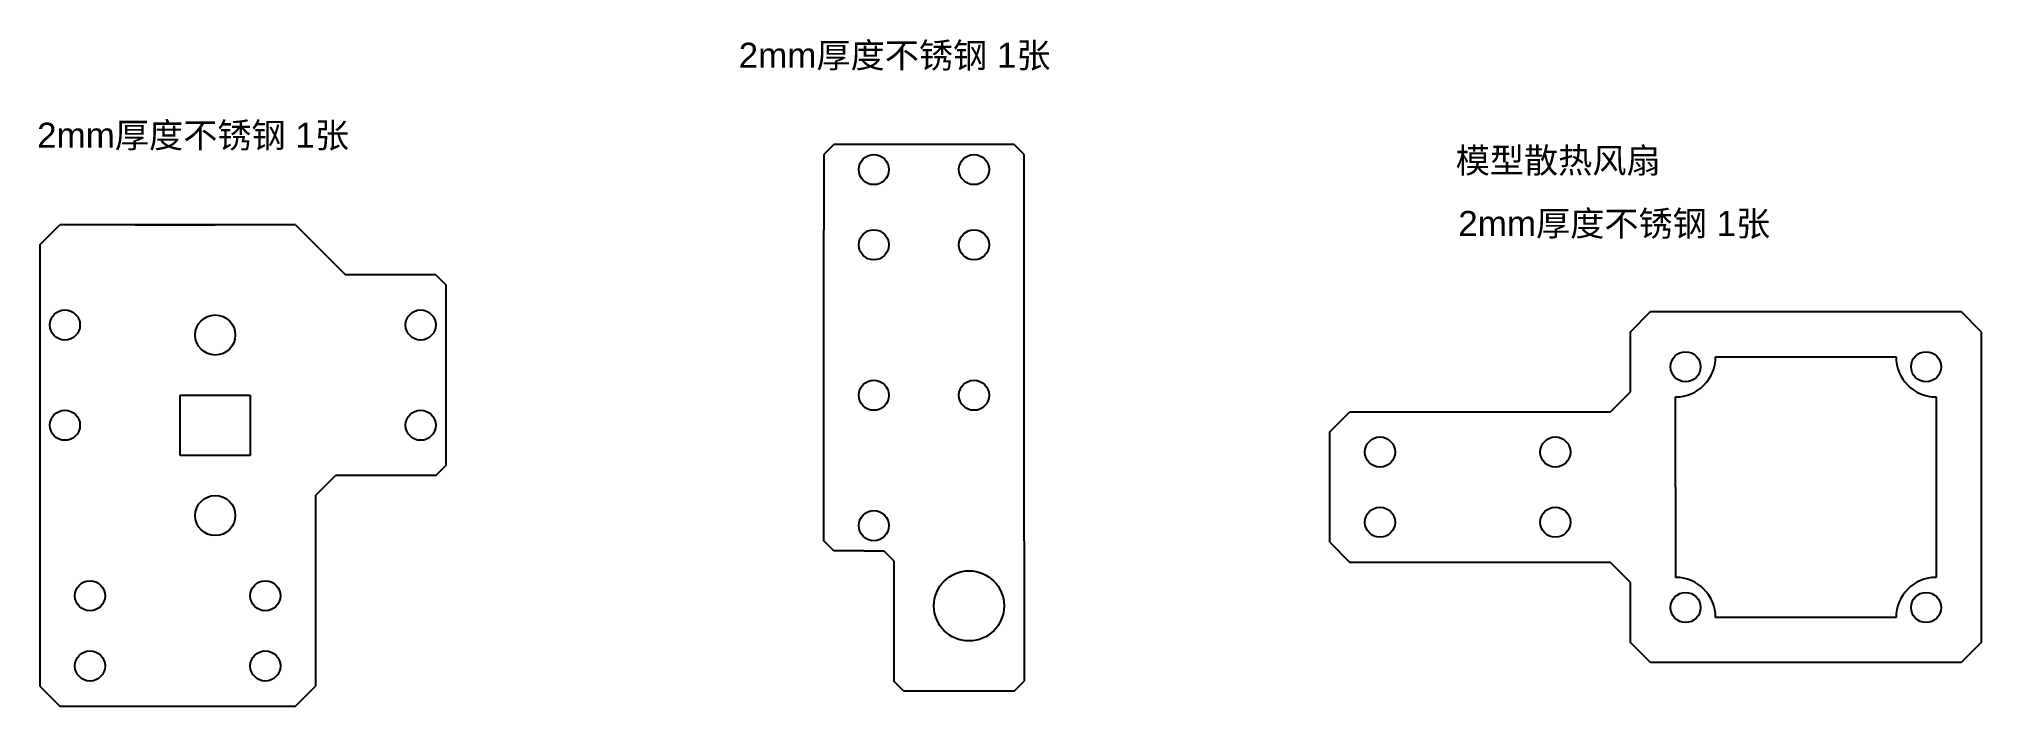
# Model space of a CAD drawing. Header units: millimetres. Extents: x 2477 to 2671, y 1502 to 1569.
import ezdxf

# ---------------------------------------------------------------- set-up
doc = ezdxf.new("R2010")
doc.units = ezdxf.units.MM
doc.styles.get("Standard").update_dxf_attribs({"font": 'arial.ttf'})

msp = doc.modelspace()

# ---------------------------------------------------------------- linework, layer by layer
for p, q in [((2556.73, 1558.05), (2555.73, 1557.05)), ((2555.73, 1557.05), (2555.73, 1555.55)), ((2574.73, 1558.05), (2556.73, 1558.05)), ((2575.73, 1557.05), (2574.73, 1558.05)), ((2575.73, 1555.55), (2575.73, 1557.05)), ((2555.73, 1555.55), (2555.73, 1549.55)), ((2575.73, 1549.55), (2575.73, 1555.55)), ((2477.5, 1548.06), (2479.5, 1550.06)), ((2487, 1550.06), (2479.5, 1550.06)), ((2503, 1550.06), (2487, 1550.06)), ((2487, 1550.06), (2495, 1550.06)), ((2503, 1550.06), (2505, 1548.06)), ((2555.73, 1518.55), (2555.73, 1549.55)), ((2575.73, 1518.55), (2575.73, 1549.55)), ((2477.5, 1548.06), (2477.5, 1504.06)), ((2505, 1548.06), (2508, 1545.06)), ((2517, 1545.06), (2508, 1545.06)), ((2517, 1545.06), (2518, 1544.06)), ((2518, 1544.06), (2518, 1526.06)), ((2636.25, 1539.39), (2638.25, 1541.39)), ((2638.25, 1541.39), (2669.25, 1541.39)), ((2638.25, 1541.39), (2653.75, 1541.39)), ((2671.25, 1539.39), (2669.25, 1541.39)), ((2636.25, 1533.39), (2636.25, 1539.39)), ((2671.25, 1539.39), (2671.25, 1508.39)), ((2644.75, 1536.89), (2662.75, 1536.89)), ((2634.25, 1531.39), (2636.25, 1533.39)), ((2491.5, 1527.06), (2491.5, 1533.06)), ((2491.5, 1533.06), (2493.5, 1533.06)), ((2493.5, 1533.06), (2495, 1533.06)), ((2495, 1533.06), (2496.5, 1533.06)), ((2496.5, 1533.06), (2498.5, 1533.06)), ((2498.5, 1533.06), (2498.5, 1527.06)), ((2640.75, 1523.89), (2640.75, 1532.89)), ((2666.75, 1532.89), (2666.75, 1514.89)), ((2606.25, 1529.39), (2608.25, 1531.39)), ((2608.25, 1531.39), (2634.25, 1531.39)), ((2608.25, 1531.39), (2611.25, 1531.39)), ((2606.25, 1521.39), (2606.25, 1529.39)), ((2606.25, 1518.39), (2606.25, 1529.39)), ((2496.5, 1527.06), (2491.5, 1527.06)), ((2496.5, 1527.06), (2493.5, 1527.06)), ((2498.5, 1527.06), (2496.5, 1527.06)), ((2517, 1525.06), (2518, 1526.06)), ((2505, 1523.06), (2507, 1525.06)), ((2517, 1525.06), (2507, 1525.06)), ((2640.75, 1523.89), (2640.75, 1514.89)), ((2505, 1523.06), (2505, 1504.06)), ((2505, 1523.06), (2505, 1504.06)), ((2556.73, 1517.55), (2555.73, 1518.55)), ((2575.73, 1518.55), (2575.73, 1504.55)), ((2606.25, 1518.39), (2608.25, 1516.39)), ((2559.73, 1517.55), (2556.73, 1517.55)), ((2559.73, 1517.55), (2561.73, 1517.55)), ((2562.73, 1516.55), (2561.73, 1517.55)), ((2562.73, 1516.55), (2562.73, 1504.55)), ((2634.25, 1516.39), (2608.25, 1516.39)), ((2636.25, 1514.39), (2634.25, 1516.39)), ((2636.25, 1508.39), (2636.25, 1514.39)), ((2636.25, 1508.39), (2636.25, 1514.39)), ((2662.75, 1510.89), (2644.75, 1510.89)), ((2638.25, 1506.39), (2636.25, 1508.39)), ((2671.25, 1508.39), (2669.25, 1506.39)), ((2669.25, 1506.39), (2638.25, 1506.39)), ((2563.73, 1503.55), (2562.73, 1504.55)), ((2574.73, 1503.55), (2575.73, 1504.55)), ((2477.5, 1504.06), (2479.5, 1502.06)), ((2503, 1502.06), (2505, 1504.06)), ((2574.73, 1503.55), (2563.73, 1503.55)), ((2479.5, 1502.06), (2487, 1502.06)), ((2487, 1502.06), (2503, 1502.06))]:
    msp.add_line(p, q)
for centre, radius in [((2560.73, 1555.55), 1.5), ((2570.73, 1555.55), 1.5), ((2560.73, 1548.05), 1.5), ((2570.73, 1548.05), 1.5), ((2480, 1540.06), 1.5), ((2515.5, 1540.06), 1.5), ((2495, 1539.06), 2), ((2641.75, 1535.89), 1.5), ((2665.75, 1535.89), 1.5), ((2560.73, 1533.05), 1.5), ((2570.73, 1533.05), 1.5), ((2480, 1530.06), 1.5), ((2515.5, 1530.06), 1.5), ((2611.25, 1527.39), 1.5), ((2628.75, 1527.39), 1.5), ((2495, 1521.06), 2), ((2611.25, 1520.39), 1.5), ((2628.75, 1520.39), 1.5), ((2560.73, 1520.05), 1.5), ((2482.5, 1513.06), 1.5), ((2500, 1513.06), 1.5), ((2570.23, 1512.05), 3.5), ((2641.75, 1511.89), 1.5), ((2665.75, 1511.89), 1.5), ((2482.5, 1506.06), 1.5), ((2500, 1506.06), 1.5)]:
    msp.add_circle(centre, radius)
for centre, start, end in [((2640.75, 1536.89), 270, 0), ((2666.75, 1536.89), 180, 270), ((2640.75, 1510.89), 0, 90), ((2666.75, 1510.89), 90, 180)]:
    msp.add_arc(centre, 4, start, end)

# ---------------------------------------------------------------- texts
at = {"char_height": 2.5, "attachment_point": 1}
for s, insert in [('2mm{\\fSimSun|b0|i0|c134|p2;厚度不锈钢} 1{\\fSimSun|b0|i0|c134|p2;张}', (2547.24, 1568.2)), ('2mm{\\fSimSun|b0|i0|c134|p2;厚度不锈钢} 1{\\fSimSun|b0|i0|c134|p2;张}', (2477.22, 1560.23)), ('{\\fSimSun|b0|i0|c134|p2;模型散热风扇}', (2618.8, 1557.72)), ('2mm{\\fSimSun|b0|i0|c134|p2;厚度不锈钢} 1{\\fSimSun|b0|i0|c134|p2;张}', (2619.06, 1551.43))]:
    msp.add_mtext_dynamic_manual_height_columns(s, width=33.9811, gutter_width=12.5, heights=[0], dxfattribs=dict(at, insert=insert))

doc.saveas('drawing.dxf')
